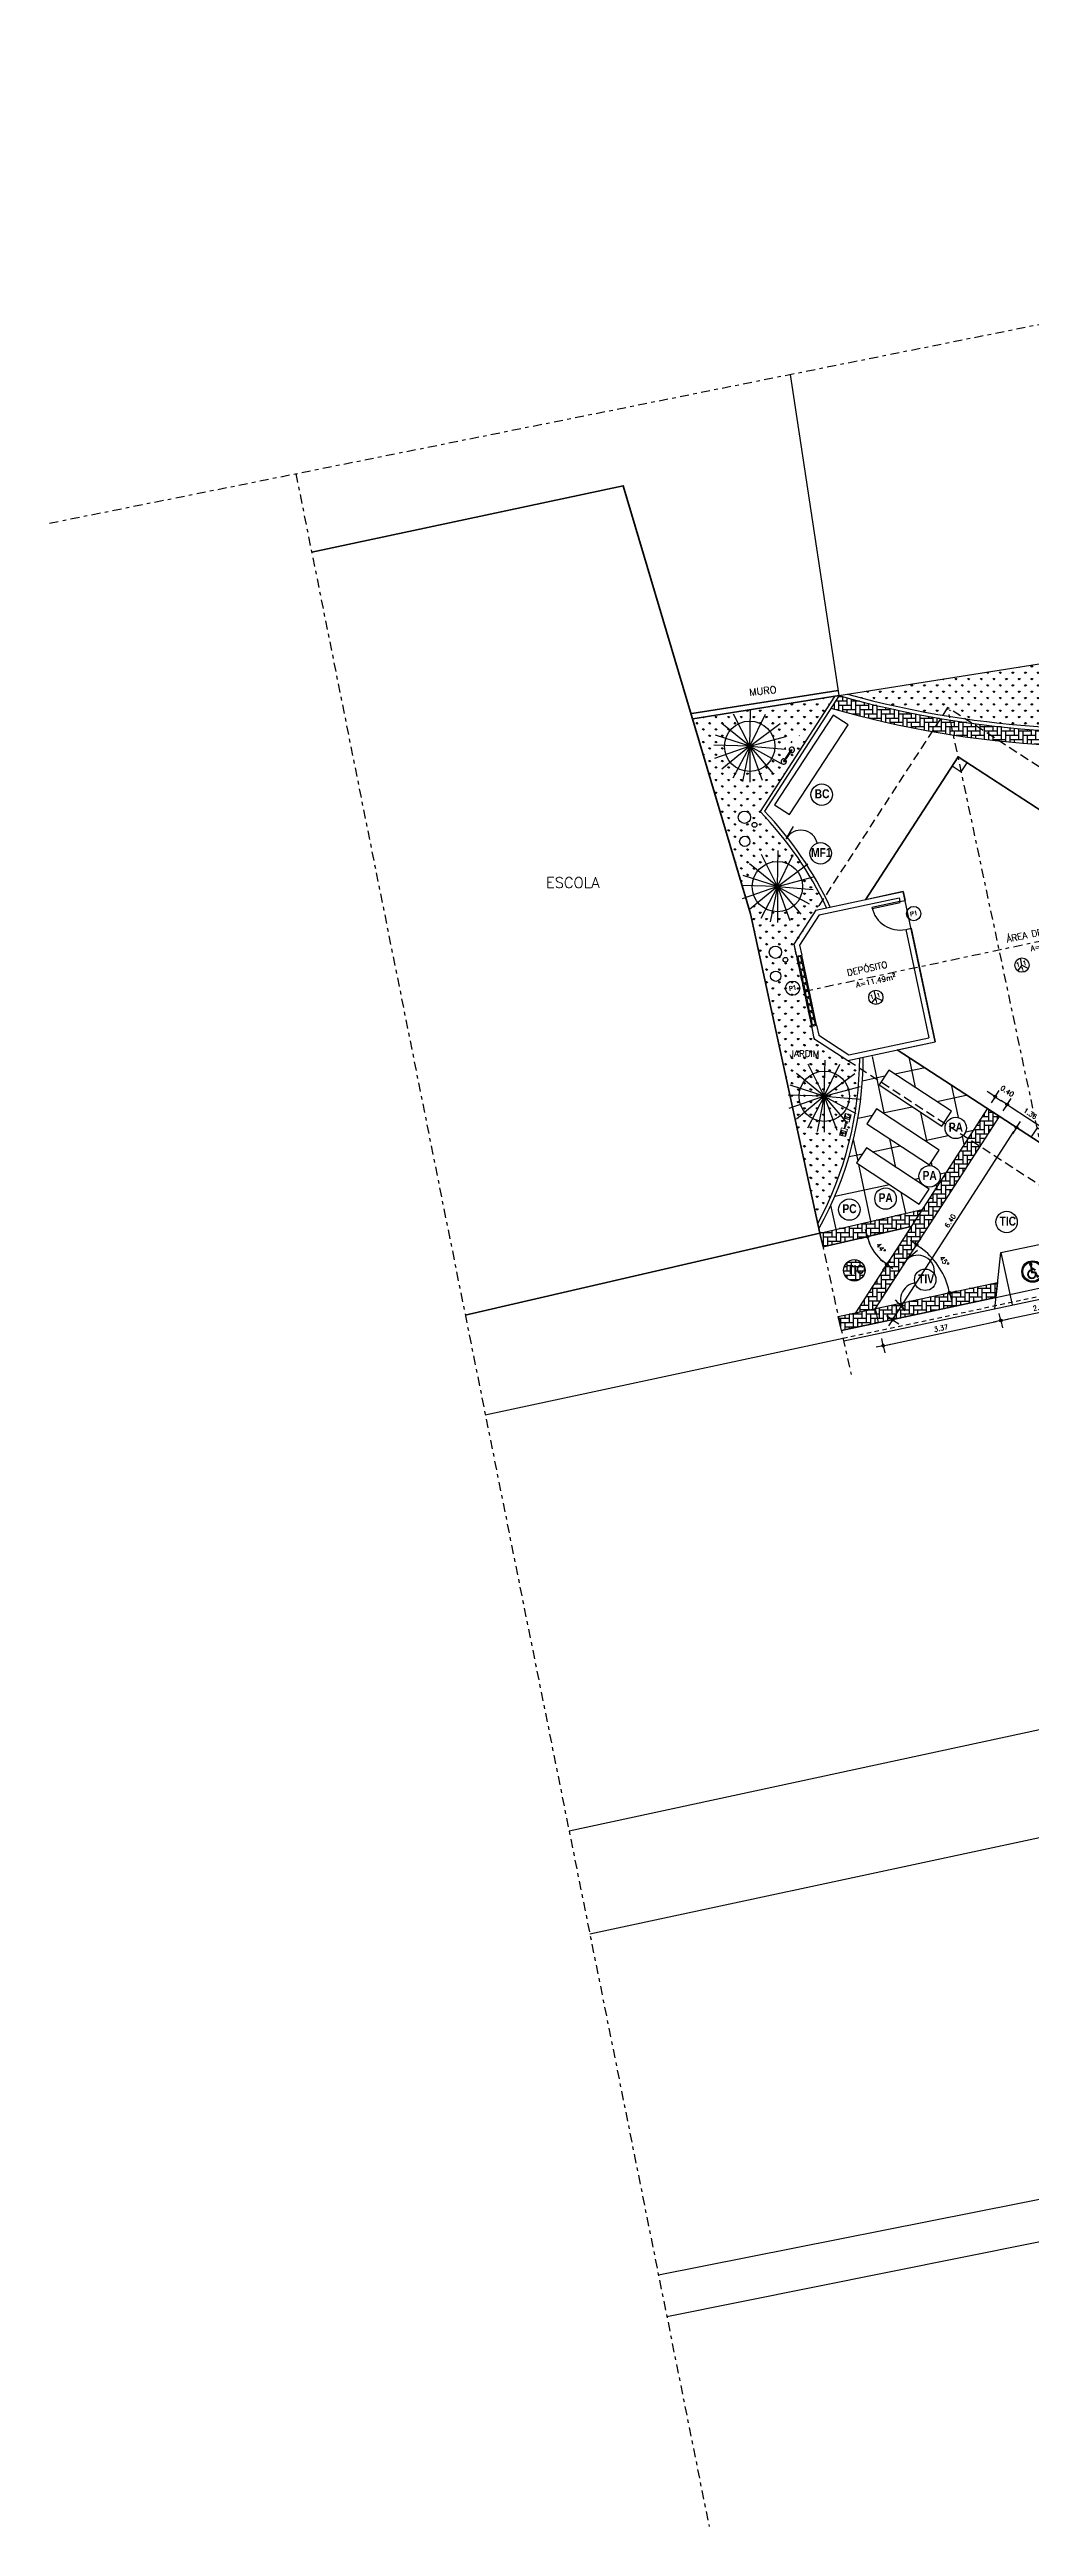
# Model space of a CAD drawing. Extents: x -599692 to 469028, y -9431878 to 9424999.
# Drawn here: x 2171.8 to 2199.3, y -516.7 to -447.3 of the extents above; entities that cross this region are included whole.
import ezdxf
from ezdxf.enums import TextEntityAlignment as Align

# ---------------------------------------------------------------- set-up
doc = ezdxf.new("R2010")
doc.units = 0
doc.header["$LTSCALE"] = 0.5
doc.header["$MEASUREMENT"] = 0
doc.header["$PDMODE"] = 34
for name, pattern in [('DASHDOT', [1, 0.5, -0.25, 0, -0.25]), ('DASHED', [0.75, 0.5, -0.25]), ('HIDDEN', [0.375, 0.25, -0.125])]:
    doc.linetypes.add(name, pattern=pattern)
doc.layers.get('0').update_dxf_attribs({"linetype": 'CONTINUOUS'})
doc.layers.get('DEFPOINTS').update_dxf_attribs({"linetype": 'CONTINUOUS'})
for name, color, linetype in [('1', 1, 'CONTINUOUS'), ('COTAS', 2, 'CONTINUOUS'), ('DEMOLIR', 253, 'HIDDEN'), ('EIXO', 253, 'DASHDOT'), ('HACH', 8, 'CONTINUOUS'), ('HACHURA', 253, 'CONTINUOUS'), ('LAY', 7, 'CONTINUOUS'), ('P01', 1, 'CONTINUOUS'), ('P1', 1, 'CONTINUOUS'), ('P15', 7, 'DASHDOT'), ('P2', 2, 'CONTINUOUS'), ('P3', 3, 'CONTINUOUS'), ('P6', 4, 'CONTINUOUS'), ('PROJEÇÃO', 1, 'DASHED'), ('PVISTA', 1, 'CONTINUOUS'), ('TEXT', 3, 'CONTINUOUS'), ('TEXTO', 3, 'CONTINUOUS'), ('VEGETAÇÃO', 2, 'CONTINUOUS')]:
    doc.layers.add(name, color=color, linetype=linetype)
doc.layers.add('ALVENARIA', color=4, linetype='CONTINUOUS', lineweight=40)
doc.layers.add('Det', color=3, linetype='CONTINUOUS', lineweight=9)
doc.styles.add('ARIAL', font='ARIALNB.TTF')
doc.styles.add('ROMANS', font='romans')
doc.dimstyles.new('BOLA50$0', dxfattribs={"dimscale": 0.5, "dimtxt": 0.25, "dimasz": 0.18, "dimexe": 0.18, "dimexo": 0.0625, "dimgap": 0.1, "dimtad": 1, "dimzin": 0, "dimdsep": 46, "dimtxsty": 'ROMANS', "dimblk1": 'BOLA', "dimblk2": 'BOLA', "dimsah": 1, "dimcen": 0.09, "dimse1": 1, "dimse2": 1, "dimclrt": 256, "dimadec": 0, "dimazin": 0, "dimtfac": 1, "dimtofl": 0, "dimtmove": 2, "dimatfit": 3, "dimldrblk": 'BOLA', "dimfxl": 1, "dimtolj": 1, "dimtzin": 0, "dimarcsym": 0})
doc.dimstyles.new('BOLA50$2', dxfattribs={"dimscale": 0.5, "dimtxt": 0.2, "dimasz": 0.18, "dimexe": 0.18, "dimexo": 0.0625, "dimgap": 0.2, "dimtad": 1, "dimzin": 4, "dimdsep": 46, "dimtxsty": 'ROMANS', "dimblk1": 'BOLA', "dimblk2": 'BOLA', "dimsah": 1, "dimcen": 0.09, "dimse1": 1, "dimse2": 1, "dimclrd": 256, "dimclrt": 3, "dimadec": 0, "dimazin": 0, "dimtfac": 1, "dimtofl": 0, "dimtmove": 2, "dimatfit": 3, "dimldrblk": 'BOLA', "dimfxl": 1, "dimtolj": 1, "dimtzin": 0, "dimarcsym": 0})
pattern_1 = [(90, (120.0618, -228.1136), (-0.176776695, 0.176776695), [0.046875, -0.30667839]), (45, (120.0618, -228.1136), (-0.176776695, 0.176776695), [0.046875, -0.203125]), (135, (120.0618, -228.1136), (-0.176776695, -0.176776695), [0.046875, -0.203125])]
pattern_2 = [(90, (120.0618, -228.11359), (-0.12, 0.12), [0.36, -0.12]), (180, (120.0618, -227.99359), (-0.12, 0.12), [0.36, -0.12])]
pattern_3 = [(12, (120.0618, -228.1136), (-0.2079117, 0.9781476), []), (102, (120.0618, -228.1136), (-0.9781476, -0.2079117), [])]

# ---------------------------------------------------------------- blocks, each defined once
blk = doc.blocks.new('JARDIM')
at = {"layer": 'VEGETAÇÃO', "linetype": 'Continuous', "ltscale": 3}
for q in [(2252.508, -429.082), (2252.839, -428.816), (2253.311, -428.71), (2253.727, -428.816), (2254.14, -429.079), (2252.283, -429.683), (2252.302, -430.055), (2252.332, -429.405), (2252.511, -430.356), (2252.82, -430.608), (2253.088, -430.704), (2254.302, -429.442), (2253.289, -430.724), (2253.637, -430.662), (2254.173, -430.2), (2254.293, -429.796), (2253.943, -430.484)]:
    blk.add_line((2253.289, -429.717), q, dxfattribs=at)
blk.add_circle((2253.289, -429.717), 0.705, dxfattribs=at)
blk = doc.blocks.new('A$C44756B37')
at = {"layer": 'PVISTA'}
for p, q in [((0.126, 0.484), (0.143, 0.324)), ((0.146, 0.304), (0.155, 0.219)), ((0.155, 0.483), (0.162, 0.42)), ((0.155, 0.219), (0.287, 0.219)), ((0.162, 0.42), (0.302, 0.338)), ((0.166, 0.385), (0.181, 0.248)), ((0.166, 0.385), (0.287, 0.314)), ((0.181, 0.248), (0.306, 0.248)), ((0.302, 0.338), (0.287, 0.314)), ((0.287, 0.219), (0.304, 0.177)), ((0.306, 0.248), (0.375, 0.079)), ((0.322, 0.133), (0.359, 0.042)), ((0.359, 0.042), (0.42, 0.067)), ((0.375, 0.079), (0.409, 0.093)), ((0.409, 0.093), (0.42, 0.067))]:
    blk.add_line(p, q, dxfattribs=at)
blk.add_lwpolyline([(0.146, 0.304, 2.388986), (0.304, 0.177, -0.830114)], format="xyb", dxfattribs=at)
for centre, radius, start, end in [((0.162, 0.163), 0.163, 96.68672, 349.39311), ((0.143, 0.53), 0.0491, 284.79355, 250.31075)]:
    blk.add_arc(centre, radius, start, end, dxfattribs=at)
blk = doc.blocks.new('A$C6E743D22')
at = {"layer": '1', "ltscale": 3}
h = blk.add_hatch(color=256, dxfattribs=at)
h.paths.add_polyline_path([(0, 0.408, 1), (0.816, 0.408, 1)])
h.paths.add_polyline_path([(0.776, 0.408, -1), (0.04, 0.408, -1)], flags=16)
h.paths.add_polyline_path([(0.624, 0.24), (0.635, 0.213), (0.574, 0.188), (0.537, 0.279, -0.360974), (0.377, 0.147, -0.943286), (0.359, 0.471), (0.341, 0.631, -6.596073), (0.37, 0.63), (0.377, 0.567), (0.517, 0.485), (0.502, 0.46), (0.381, 0.531), (0.396, 0.395), (0.522, 0.395), (0.59, 0.226)], flags=0)
h.paths.add_polyline_path([(0.519, 0.324, -2.386956), (0.361, 0.451), (0.37, 0.366), (0.502, 0.366)], flags=0)
h = blk.add_hatch(color=256, dxfattribs=at)
h.paths.add_polyline_path([(0.37, 0.63), (0.377, 0.567), (0.517, 0.485), (0.502, 0.46), (0.381, 0.531), (0.396, 0.395), (0.522, 0.395), (0.59, 0.226), (0.624, 0.24), (0.635, 0.213), (0.574, 0.188), (0.537, 0.279, -0.360974), (0.377, 0.147, -0.943286), (0.359, 0.471), (0.341, 0.631, -6.596073)])
h.paths.add_polyline_path([(0.519, 0.324), (0.502, 0.366), (0.37, 0.366), (0.361, 0.451, 2.386956)])
at = {"layer": 'TEXT'}
for radius in [0.408, 0.368]:
    blk.add_circle((0.408, 0.408), radius, dxfattribs=at)
at = {"layer": 'HACH', "ltscale": 3}
blk.add_blockref('A$C44756B37', (0.215, 0.147), dxfattribs=at)
blk = doc.blocks.new('A$C206D7CE9')
at = {"layer": 'HACH', "ltscale": 3, "xscale": 5.510876380422942, "yscale": 5.510876380422942, "zscale": 5.510876380422942}
blk.add_blockref('A$C6E743D22', (0, 0), dxfattribs=at)
blk = doc.blocks.new('A$C53B24436')
at = {"layer": 'PVISTA', "xscale": 0.2675669915776192, "yscale": 0.2675669915776192, "zscale": 0.2675669915776192, "rotation": 16.99718398011538}
blk.add_blockref('A$C206D7CE9', (-0.07, 0.03), dxfattribs=at)
blk = doc.blocks.new('VIVÊNCIA')
at = {"layer": 'EIXO'}
for p, q in [((2146.98, -457.66), (2146.98, -443.789)), ((2141.394, -450.724), (2153.915, -450.724))]:
    blk.add_line(p, q, dxfattribs=at)
at = {"layer": 'P1'}
for p, q in [((2146.98, -445.203), (2143.608, -448.574)), ((2152.501, -450.724), (2146.98, -445.203)), ((2141.394, -449.724), (2141.394, -451.724)), ((2141.544, -449.924), (2141.394, -449.924)), ((2141.544, -451.724), (2141.544, -449.724)), ((2141.544, -450.124), (2141.394, -450.124)), ((2141.544, -450.324), (2141.394, -450.324)), ((2141.544, -450.524), (2141.394, -450.524)), ((2141.544, -450.724), (2141.394, -450.724)), ((2146.98, -456.246), (2152.501, -450.724)), ((2141.544, -450.924), (2141.394, -450.924)), ((2141.544, -451.124), (2141.394, -451.124)), ((2141.544, -451.324), (2141.394, -451.324)), ((2143.326, -451.31), (2143.171, -451.436)), ((2143.326, -451.31), (2143.326, -451.11)), ((2143.326, -451.31), (2143.481, -451.436)), ((2147.515, -451.277), (2147.36, -451.403)), ((2147.515, -451.277), (2147.515, -451.077)), ((2147.515, -451.277), (2147.67, -451.403)), ((2141.544, -451.524), (2141.394, -451.524)), ((2143.608, -452.874), (2146.98, -456.246))]:
    blk.add_line(p, q, dxfattribs=at)
for centre in [(2144.852, -449.235), (2141.105, -450.574), (2143.326, -451.31), (2147.515, -451.277)]:
    blk.add_circle(centre, 0.2, dxfattribs=at)
blk.add_arc((2144.544, -448.824), 0.8, 180, 270, dxfattribs=at)
at = {"layer": 'P2'}
blk.add_lwpolyline([(2146.98, -456.246), (2143.608, -452.874), (2144.694, -452.874), (2144.694, -448.574), (2143.608, -448.574), (2146.98, -445.203), (2152.501, -450.724), (2146.98, -456.246)], dxfattribs=at)
for points in [[(2144.544, -448.824), (2143.744, -448.824), (2143.744, -448.854), (2144.544, -448.854)], [(2141.514, -449.894), (2141.514, -449.754), (2141.424, -449.754), (2141.424, -449.894)], [(2141.514, -450.094), (2141.514, -449.954), (2141.424, -449.954), (2141.424, -450.094)], [(2141.514, -450.294), (2141.514, -450.154), (2141.424, -450.154), (2141.424, -450.294)], [(2141.514, -450.494), (2141.514, -450.354), (2141.424, -450.354), (2141.424, -450.494)], [(2141.514, -450.694), (2141.514, -450.554), (2141.424, -450.554), (2141.424, -450.694)], [(2141.514, -450.894), (2141.514, -450.754), (2141.424, -450.754), (2141.424, -450.894)], [(2141.514, -451.094), (2141.514, -450.954), (2141.424, -450.954), (2141.424, -451.094)], [(2141.514, -451.294), (2141.514, -451.154), (2141.424, -451.154), (2141.424, -451.294)], [(2141.514, -451.494), (2141.514, -451.354), (2141.424, -451.354), (2141.424, -451.494)], [(2141.514, -451.694), (2141.514, -451.554), (2141.424, -451.554), (2141.424, -451.694)]]:
    blk.add_lwpolyline(points, close=True, dxfattribs=at)
at = {"layer": 'P6'}
for p, q in [((2142.194, -448.574), (2141.394, -449.375)), ((2142.194, -448.574), (2144.694, -448.574)), ((2144.694, -448.574), (2144.694, -448.824)), ((2141.394, -449.375), (2141.394, -449.724)), ((2142.256, -448.724), (2141.544, -449.437)), ((2142.256, -448.724), (2144.544, -448.724)), ((2144.544, -448.724), (2144.544, -448.824)), ((2144.544, -448.824), (2144.694, -448.824)), ((2141.394, -449.724), (2141.544, -449.724)), ((2141.544, -449.437), (2141.544, -449.724)), ((2144.544, -449.624), (2144.544, -452.724)), ((2144.544, -449.624), (2144.694, -449.624)), ((2144.694, -449.624), (2144.694, -452.874)), ((2141.394, -451.724), (2141.394, -452.074)), ((2141.394, -451.724), (2141.544, -451.724)), ((2141.394, -452.074), (2142.194, -452.874)), ((2141.544, -451.724), (2141.544, -452.012)), ((2141.544, -452.012), (2142.256, -452.724)), ((2142.194, -452.874), (2144.694, -452.874)), ((2142.256, -452.724), (2144.544, -452.724))]:
    blk.add_line(p, q, dxfattribs=at)
for points in [[(2146.98, -445.627), (2147.192, -445.415), (2146.98, -445.203), (2146.767, -445.415)], [(2149.634, -448.282), (2149.846, -448.07), (2149.634, -447.858), (2149.422, -448.07)], [(2152.289, -450.937), (2152.501, -450.724), (2152.289, -450.512), (2152.077, -450.724)], [(2149.634, -453.591), (2149.846, -453.379), (2149.634, -453.167), (2149.422, -453.379)], [(2146.98, -456.246), (2147.192, -456.034), (2146.98, -455.822), (2146.767, -456.034)]]:
    blk.add_lwpolyline(points, close=True, dxfattribs=at)
at = {"layer": 'PROJEÇÃO'}
for p, q in [((2146.98, -443.789), (2142.194, -448.574)), ((2153.915, -450.724), (2146.98, -443.789)), ((2146.98, -457.66), (2153.915, -450.724)), ((2142.194, -452.874), (2146.98, -457.66))]:
    blk.add_line(p, q, dxfattribs=at)
at = {"layer": 'TEXTO', "color": 3, "style": 'ROMANS'}
for p in [(2143.167, -451.331), (2143.265, -451.486), (2143.36, -451.327), (2147.356, -451.298), (2147.454, -451.453), (2147.549, -451.294)]:
    blk.add_text('1', height=0.12, dxfattribs=at).set_placement(p)
at = {"layer": 'TEXTO', "width": 3.05792, "attachment_point": 1, "style": 'ROMANS'}
for s, insert, char_height in [('{\\C3;DEPÓSITO}', (2142.681, -450.383), 0.18), ('{\\C3;A=11.49m²}', (2142.854, -450.779), 0.15), ('{\\C3;ÁREA DE VIVÊNCIA}', (2147.247, -450.391), 0.18), ('{\\C3;A=51.68m²}', (2147.846, -450.799), 0.15)]:
    blk.add_mtext(s, dxfattribs=dict(at, insert=insert, char_height=char_height))
at = {"layer": 'TEXTO', "color": 3, "style": 'ROMANS'}
for tag, p in [('P8', (2144.854, -449.234)), ('C1', (2141.106, -450.573))]:
    blk.add_attdef(tag, text='', height=0.12, dxfattribs=at).set_placement(p, align=Align.MIDDLE_CENTER)
blk = doc.blocks.new('POSTE_pl')
at = {"layer": 'LAY'}
for p, q in [((768.3, -562.56), (769.1, -562.56)), ((768.3, -562.56), (768.3, -562.61)), ((768.3, -562.61), (769.1, -562.61)), ((768.7, -562.56), (768.7, -562.61)), ((769.1, -562.56), (769.1, -562.61))]:
    blk.add_line(p, q, dxfattribs=at)
blk.add_circle((768.7, -562.58), 0.03, dxfattribs=at)
for centre, start, end in [((768.3, -562.58), 9.5941, 350.4059), ((769.1, -562.58), 189.5941, 170.4059)]:
    blk.add_arc(centre, 0.15, start, end, dxfattribs=at)
blk = doc.blocks.new('FG')
at = {"layer": 'Det', "color": 7}
for p, q in [((-0.9, 0.57), (-1.74, 0.46)), ((-1.74, 0.46), (-1.65, -0.21)), ((-1.74, 0.46), (-1.65, -0.21)), ((-1.21, 0.5), (-1.71, 0.44)), ((-1.37, 0.38), (-1.71, 0.44)), ((-1.71, 0.44), (-1.63, -0.18)), ((-1.34, 0.01), (-1.39, 0.36)), ((-1.37, 0.38), (-1.21, 0.5)), ((-1.35, 0.36), (-1.3, 0.01)), ((-1.21, 0.5), (-1.13, -0.12)), ((-1.18, 0.54), (-1.09, -0.14)), ((-0.9, 0.57), (-0.81, -0.1)), ((-0.52, 0.33), (-0.86, 0.28)), ((-0.51, 0.23), (-0.85, 0.19)), ((-0.39, 0.35), (-0.05, 0.39)), ((-0.38, 0.25), (-0.04, 0.29)), ((-0.08, 0.68), (0.76, 0.78)), ((-0.08, 0.68), (0, 0)), ((0, 0), (0.84, 0.1)), ((0.2, 0.71), (0.28, 0.04)), ((0.23, 0.69), (0.73, 0.75)), ((0.42, 0.61), (0.23, 0.69)), ((0.23, 0.69), (0.31, 0.07)), ((0.47, 0.19), (0.31, 0.07)), ((0.31, 0.07), (0.81, 0.13)), ((0.4, 0.59), (0.44, 0.24)), ((0.42, 0.61), (0.73, 0.75)), ((0.49, 0.24), (0.44, 0.59)), ((0.47, 0.19), (0.81, 0.13)), ((0.73, 0.75), (0.81, 0.13)), ((0.76, 0.78), (0.84, 0.1)), ((0.76, 0.78), (0.84, 0.1)), ((-0.81, -0.1), (-1.65, -0.21)), ((-1.32, -0.04), (-1.63, -0.18)), ((-1.13, -0.12), (-1.63, -0.18)), ((-1.32, -0.04), (-1.13, -0.12))]:
    blk.add_line(p, q, dxfattribs=at)
for points in [[(-1.29, -0.04), (-1.34, -0.04), (-1.35, 0.01), (-1.3, 0.01)], [(0.45, 0.19), (0.5, 0.19), (0.49, 0.24), (0.44, 0.23)]]:
    blk.add_lwpolyline(points, close=True, dxfattribs=at)
blk.add_circle((-0.45, 0.29), 0.0829, dxfattribs=at)
for centre, start, end in [((-1.37, 0.36), 7.5067, 187.5067), ((0.42, 0.59), 7.0793, 187.0793)]:
    blk.add_arc(centre, 0.022, start, end, dxfattribs=at)
blk = doc.blocks.new('BOLA')
for q in [(-1.53, 0), (0, 1.53), (0, -1.53), (1.53, 0)]:
    blk.add_line((0, 0), q)
blk.add_circle((0, 0), 0.284)
blk = doc.blocks.new('*D354')
at = {"layer": 'COTAS', "color": 253, "linetype": 'ByBlock', "lineweight": -2, "transparency": 16777216}
for p, q in [((2198.166, -476.593), (2198.053, -476.519)), ((2198.726, -476.96), (2198.839, -477.034))]:
    blk.add_line(p, q, dxfattribs=at)
at = {"layer": 'DEFPOINTS', "color": 0, "transparency": 16777216}
for p in [(2198.059, -477.003, 23.401), (2198.613, -476.886), (2198.395, -477.22, 23.401)]:
    blk.add_point(p, dxfattribs=at)
at = {"layer": 'COTAS', "color": 253, "lineweight": -2, "transparency": 16777216, "xscale": 0.135, "yscale": 0.135, "zscale": 0.135}
for p, rotation in [((2198.279, -476.667), 326.8118607017123), ((2198.613, -476.886), 146.8118607017123)]:
    blk.add_blockref('BOLA', p, dxfattribs=dict(at, rotation=rotation))
at = {"layer": 'COTAS', "transparency": 16777216, "insert": (2198.618, -476.513), "char_height": 0.135, "attachment_point": 5, "rotation": 326.81186, "style": 'ROMANS'}
blk.add_mtext('\\A1;0.40', dxfattribs=at)
blk = doc.blocks.new('*D355')
at = {"layer": 'COTAS', "color": 253, "linetype": 'ByBlock', "lineweight": -2, "transparency": 16777216}
blk.add_line((2198.726, -476.96), (2199.639, -477.557), dxfattribs=at)
at = {"layer": 'DEFPOINTS', "color": 0, "transparency": 16777216}
for p in [(2198.395, -477.22, 23.401), (2199.752, -477.631), (2199.541, -477.954, 22.689)]:
    blk.add_point(p, dxfattribs=at)
at = {"layer": 'COTAS', "color": 253, "lineweight": -2, "transparency": 16777216, "xscale": 0.135, "yscale": 0.135, "zscale": 0.135}
for p, rotation in [((2198.613, -476.886), 146.8118607017123), ((2199.752, -477.631), 326.8118607017123)]:
    blk.add_blockref('BOLA', p, dxfattribs=dict(at, rotation=rotation))
at = {"layer": 'COTAS', "transparency": 16777216, "insert": (2199.261, -477.139), "char_height": 0.135, "attachment_point": 5, "rotation": 326.81186, "style": 'ROMANS'}
blk.add_mtext('\\A1;1.36', dxfattribs=at)
blk = doc.blocks.new('*D362')
at = {"layer": 'COTAS', "color": 253, "linetype": 'ByBlock', "lineweight": -2, "transparency": 16777216}
blk.add_arc((2194.926, -482.601), 2.127, 15.6976, 53.55728, dxfattribs=at)
at = {"layer": 'DEFPOINTS', "color": 0, "transparency": 16777216}
for p in [(2198.395, -477.22, 23.401), (2196.82, -481.632), (2198.349, -481.87, 24.028), (2194.926, -482.601, 23.401), (2183.889, -484.959, 24.028)]:
    blk.add_point(p, dxfattribs=at)
at = {"layer": 'COTAS', "color": 253, "lineweight": -2, "transparency": 16777216, "xscale": 0.135, "yscale": 0.135, "zscale": 0.135}
for p, rotation in [((2196.079, -480.813), 145.3758410770525), ((2197.006, -482.157), 283.8790427327523)]:
    blk.add_blockref('BOLA', p, dxfattribs=dict(at, rotation=rotation))
at = {"layer": 'COTAS', "color": 3, "transparency": 16777216, "insert": (2196.856, -481.269), "char_height": 0.135, "attachment_point": 5, "rotation": 304.62744, "style": 'ROMANS'}
blk.add_mtext('\\A1;45°', dxfattribs=at)
blk = doc.blocks.new('*D363')
at = {"layer": 'COTAS', "color": 253, "linetype": 'ByBlock', "lineweight": -2, "transparency": 16777216}
blk.add_arc((2195.931, -480.304), 1.255, 199.18978, 231.02627, dxfattribs=at)
at = {"layer": 'DEFPOINTS', "color": 0, "transparency": 16777216}
for p in [(2195.931, -480.304, 24.028), (2195.931, -480.304, 24.028), (2194.821, -480.888), (2183.53, -483.172, 24.028), (2194.374, -482.719, 24.028)]:
    blk.add_point(p, dxfattribs=at)
at = {"layer": 'COTAS', "color": 253, "lineweight": -2, "transparency": 16777216, "xscale": 0.135, "yscale": 0.135, "zscale": 0.135}
for p, rotation in [((2194.709, -480.587), 106.1057131552496), ((2195.251, -481.359), 324.1103373690398)]:
    blk.add_blockref('BOLA', p, dxfattribs=dict(at, rotation=rotation))
at = {"layer": 'COTAS', "color": 3, "transparency": 16777216, "insert": (2195.083, -480.901), "char_height": 0.135, "attachment_point": 5, "rotation": 305.10803, "style": 'ROMANS'}
blk.add_mtext('\\A1;44°', dxfattribs=at)
blk = doc.blocks.new('*D364')
at = {"layer": 'COTAS', "color": 253, "linetype": 'ByBlock', "lineweight": -2, "transparency": 16777216}
blk.add_line((2195.482, -482.799), (2198.804, -477.644), dxfattribs=at)
at = {"layer": 'DEFPOINTS', "color": 0, "transparency": 16777216}
for p in [(2198.395, -477.22, 23.401), (2198.877, -477.531), (2194.926, -482.601, 23.401)]:
    blk.add_point(p, dxfattribs=at)
at = {"layer": 'COTAS', "color": 253, "lineweight": -2, "transparency": 16777216, "xscale": 0.135, "yscale": 0.135, "zscale": 0.135}
for p, rotation in [((2198.877, -477.531), 57.19440007189176), ((2195.409, -482.912), 237.1944000718918)]:
    blk.add_blockref('BOLA', p, dxfattribs=dict(at, rotation=rotation))
at = {"layer": 'COTAS', "transparency": 16777216, "insert": (2197.023, -480.144), "char_height": 0.135, "attachment_point": 5, "rotation": 57.1944, "style": 'ROMANS'}
blk.add_mtext('\\A1;6.40', dxfattribs=at)
blk = doc.blocks.new('*D379')
at = {"layer": 'COTAS', "color": 253, "linetype": 'ByBlock', "lineweight": -2, "transparency": 16777216}
blk.add_line((2198.572, -482.907), (2200.557, -482.483), dxfattribs=at)
at = {"layer": 'DEFPOINTS', "color": 0, "transparency": 16777216}
for p in [(2200.551, -481.808, 24.028), (2198.302, -482.289, 24.028), (2200.689, -482.455)]:
    blk.add_point(p, dxfattribs=at)
at = {"layer": 'COTAS', "color": 253, "lineweight": -2, "transparency": 16777216, "xscale": 0.135, "yscale": 0.135, "zscale": 0.135}
for p, rotation in [((2198.44, -482.935), 192.0604837379147), ((2200.689, -482.455), 12.06048373791468)]:
    blk.add_blockref('BOLA', p, dxfattribs=dict(at, rotation=rotation))
at = {"layer": 'COTAS', "transparency": 16777216, "insert": (2199.535, -482.556), "char_height": 0.135, "attachment_point": 5, "rotation": 12.06048, "style": 'ROMANS'}
blk.add_mtext('\\A1;2.30', dxfattribs=at)
blk = doc.blocks.new('*D383')
at = {"layer": 'COTAS', "color": 253, "linetype": 'ByBlock', "lineweight": -2, "transparency": 16777216}
blk.add_line((2195.28, -483.611), (2198.308, -482.964), dxfattribs=at)
at = {"layer": 'DEFPOINTS', "color": 0, "transparency": 16777216}
for p in [(2198.302, -482.289, 24.028), (2195.01, -482.992, 24.028), (2198.44, -482.935)]:
    blk.add_point(p, dxfattribs=at)
at = {"layer": 'COTAS', "color": 253, "lineweight": -2, "transparency": 16777216, "xscale": 0.135, "yscale": 0.135, "zscale": 0.135}
for p, rotation in [((2198.44, -482.935), 12.06048373791518), ((2195.148, -483.639), 192.0604837379151)]:
    blk.add_blockref('BOLA', p, dxfattribs=dict(at, rotation=rotation))
at = {"layer": 'COTAS', "transparency": 16777216, "insert": (2196.764, -483.148), "char_height": 0.135, "attachment_point": 5, "rotation": 12.06048, "style": 'ROMANS'}
blk.add_mtext('\\A1;3.37', dxfattribs=at)

msp = doc.modelspace()

# ---------------------------------------------------------------- hatches: boundary and pattern name
at = {"layer": 'HACHURA'}
h = msp.add_hatch(dxfattribs=at)
h.set_pattern_fill('NET', color=256, scale=8, angle=12, style=0)
h.set_pattern_definition(pattern_3)
h.paths.add_polyline_path([(2195.558, -475.392), (2194.59, -475.601), (2194.59, -475.958), (2195.076, -476.271), (2195.307, -475.92), (2197.061, -477.074), (2196.841, -477.409), (2196.894, -477.443, -0.845196), (2197.478, -477.541, -0.205316), (2197.385, -477.759), (2197.517, -477.844), (2198.059, -477.003)])
h = msp.add_hatch(dxfattribs=at)
h.set_pattern_fill('NET', color=256, scale=8, angle=12, style=0)
h.set_pattern_definition(pattern_3)
h.paths.add_polyline_path([(2193.349, -480.366), (2193.375, -480.485), (2196.242, -479.822), (2197.517, -477.844), (2197.385, -477.759, -0.659316), (2196.878, -477.541, -0.083896), (2196.894, -477.443), (2196.841, -477.409), (2196.786, -477.492), (2195.032, -476.338), (2195.076, -476.271), (2194.582, -475.953, -0.116701)])
h.paths.add_polyline_path([(2196.431, -479.258), (2196.156, -479.675), (2194.402, -478.521), (2194.677, -478.103)], flags=16)
h.paths.add_polyline_path([(2194.688, -477.425), (2194.963, -477.007), (2196.717, -478.161), (2196.443, -478.579)], flags=16)
h.paths.add_polyline_path([(2195.513, -479.519, -1), (2194.913, -479.519, -1)], flags=16)
h.paths.add_polyline_path([(2196.745, -478.896, -1), (2196.145, -478.896, -1)], flags=16)
h.paths.add_polyline_path([(2196.187, -479.059), (2196.709, -479.059), (2196.709, -478.684), (2196.187, -478.684)], flags=24)
h.paths.add_polyline_path([(2194.954, -479.681), (2195.477, -479.681), (2195.477, -479.306), (2194.954, -479.306)], flags=24)
h = msp.add_hatch(dxfattribs=at)
h.set_pattern_fill('AR-HBONE', color=256, scale=0.03, angle=45, style=0)
h.set_pattern_definition(pattern_2)
h.paths.add_polyline_path([(2194.039, -481.529, -1), (2194.639, -481.529, -1)], flags=16)
h.paths.add_polyline_path([(2194.078, -481.698), (2194.669, -481.698), (2194.669, -481.31), (2194.078, -481.31)], flags=24)
at = {"layer": 'P01'}
h = msp.add_hatch(dxfattribs=at)
h.set_pattern_fill('AR-HBONE', color=256, scale=0.03, angle=45, style=0)
h.set_pattern_definition(pattern_2)
h.paths.add_polyline_path([(2205.256, -466.576), (2205.545, -466.128, -0.108462), (2193.913, -465.439), (2193.686, -465.79, 0.106324)])
h = msp.add_hatch(dxfattribs=at)
h.set_pattern_fill('AR-HBONE', color=256, scale=0.03, angle=45, style=0)
h.set_pattern_definition(pattern_2)
h.paths.add_polyline_path([(2194.374, -482.719), (2194.926, -482.601), (2198.395, -477.22), (2198.059, -477.003)])
h = msp.add_hatch(dxfattribs=at)
h.set_pattern_fill('AR-HBONE', color=256, scale=0.03, angle=45, style=0)
h.paths.add_polyline_path([(2195.931, -480.304), (2196.242, -479.822), (2193.375, -480.485), (2193.465, -480.875)])
h = msp.add_hatch(dxfattribs=at)
h.set_pattern_fill('AR-HBONE', color=256, scale=0.03, angle=45, style=0)
h.paths.add_polyline_path([(2198.302, -482.289), (2198.349, -481.87), (2193.891, -482.822), (2193.977, -483.213)])
at = {"layer": 'VEGETAÇÃO'}
h = msp.add_hatch(dxfattribs=at)
h.set_pattern_fill('GRASS', color=256, scale=0.25, style=0)
h.set_pattern_definition(pattern_1)
h.paths.add_polyline_path([(2201.306, -466.046), (2201.306, -466.361, 0.039177), (2205.529, -466.029), (2205.452, -465.54, -0.366075), (2204.864, -464.845, -0.279417), (2205.243, -464.22), (2205.154, -463.658), (2194.147, -465.4, 0.025205), (2196.811, -465.987), (2196.932, -465.799), (2197.358, -466.073, 0.036602), (2201.306, -466.361)])
h = msp.add_hatch(dxfattribs=at)
h.set_pattern_fill('GRASS', color=256, scale=0.25, style=0)
h.set_pattern_definition(pattern_1)
h.paths.add_polyline_path([(2193.781, -465.458), (2189.813, -466.086), (2191.199, -470.752), (2191.484, -470.761, -0.707751), (2192.752, -470.362), (2192.928, -470.23, 0.050207), (2191.701, -468.685)])
h.paths.add_polyline_path([(2192.692, -466.653), (2192.625, -466.75, -0.301511), (2192.615, -466.763), (2192.548, -466.86, -1.278017), (2192.424, -466.936), (2192.115, -466.912, -0.961477), (2190.707, -466.856, -1), (2192.117, -466.856, -0.01964), (2192.115, -466.912), (2192.424, -466.936, -0.655499), (2192.528, -466.845), (2192.595, -466.749, -0.301511), (2192.604, -466.735), (2192.672, -466.639, -11.91608)], flags=16)
h.paths.add_polyline_path([(2191.437, -468.844, -1), (2191.092, -468.844, -1)], flags=16)
h.paths.add_polyline_path([(2191.612, -469.055, -1), (2191.48, -469.055, -1)], flags=16)
h.paths.add_polyline_path([(2191.417, -469.517, -1), (2191.128, -469.517, -1)], flags=16)
h = msp.add_hatch(dxfattribs=at)
h.set_pattern_fill('GRASS', color=256, scale=0.25, style=0)
h.set_pattern_definition(pattern_1)
h.paths.add_polyline_path([(2191.644, -471.233), (2191.401, -471.432), (2191.436, -471.55), (2191.961, -473.97), (2192.939, -473.758), (2192.653, -472.439), (2193.465, -471.179, 0.01864), (2193.115, -470.534), (2192.869, -470.601, -0.066446), (2192.894, -470.785, -0.704095)])
h.paths.add_polyline_path([(2192.303, -472.622, -1), (2191.959, -472.622, -1)], flags=16)
h.paths.add_polyline_path([(2192.479, -472.832, -1), (2192.346, -472.832, -1)], flags=16)
h.paths.add_polyline_path([(2192.284, -473.294, -1), (2191.995, -473.294, -1)], flags=16)
h = msp.add_hatch(dxfattribs=at)
h.set_pattern_fill('GRASS', color=256, scale=0.25, style=0)
h.set_pattern_definition(pattern_1)
h.paths.add_polyline_path([(2194.484, -475.89), (2193.224, -475.078), (2192.939, -473.758), (2191.961, -473.97), (2193.316, -480.216, 0.115257)])

# ---------------------------------------------------------------- linework, layer by layer
at = {"linetype": 'Continuous', "elevation": 23.401}
msp.add_lwpolyline([(2192.545, -456.442), (2193.909, -465.438), (2216.4, -461.879), (2214.885, -451.922)], dxfattribs=at)
at = {"layer": 'ALVENARIA'}
for p, q in [((2189.795, -465.937, 23.401), (2193.89, -465.289, 23.401)), ((2189.818, -466.085, 23.401), (2193.914, -465.437, 23.401))]:
    msp.add_line(p, q, dxfattribs=at)
at = {"layer": 'ALVENARIA', "elevation": 22.939}
for points in [[(2193.375, -480.485), (2191.436, -471.55), (2187.875, -459.562), (2179.154, -461.42)], [(2183.451, -482.78), (2193.375, -480.485)]]:
    msp.add_lwpolyline(points, dxfattribs=at)
at = {"layer": 'DEMOLIR'}
msp.add_line((2194.025, -483.43, 24.028), (2206.621, -480.731, 24.028), dxfattribs=at)
at = {"layer": 'P01'}
for points, elevation in [([(2193.465, -480.875), (2193.375, -480.485), (2196.242, -479.822), (2195.931, -480.304), (2193.465, -480.875)], 22.939), ([(2193.977, -483.213), (2193.891, -482.822), (2198.349, -481.87), (2198.302, -482.289), (2193.977, -483.213)], 24.028)]:
    msp.add_lwpolyline(points, dxfattribs=dict(at, elevation=elevation))
at = {"layer": 'P1'}
for p, q in [((2192.432, -469.451), (2192.634, -469.101)), ((2198.059, -477.003, 23.401), (2194.374, -482.719, 23.401)), ((2198.395, -477.22, 23.401), (2194.926, -482.601, 23.401)), ((2193.375, -480.485, 22.939), (2196.242, -479.822, 22.939)), ((2193.465, -480.875, 22.939), (2195.931, -480.304, 22.939)), ((2195.8, -481.23), (2196.106, -480.967)), ((2193.891, -482.822, 24.028), (2198.349, -481.87, 24.028)), ((2194.926, -482.601, 23.401), (2195.01, -482.992, 24.028)), ((2195.758, -482.661), (2195.494, -482.354))]:
    msp.add_line(p, q, dxfattribs=at)
for centre in [(2193.426, -468.21), (2193.396, -469.852), (2197.178, -477.541), (2195.213, -479.519), (2196.445, -478.896), (2194.201, -479.828), (2198.6, -480.176), (2194.339, -481.529), (2196.322, -481.794)]:
    msp.add_circle(centre, 0.3, dxfattribs=at)
for centre, radius, start, end in [((2201.298, -439.286, 23.401), 27.575, 253.97507, 305.50324), ((2192.845, -469.673), 0.469, 11.50595, 151.6634), ((2196.116, -481.577), 0.469, 352.17094, 132.32839), ((2196.104, -482.345), 0.469, 98.42694, 222.32839)]:
    msp.add_arc(centre, radius, start, end, dxfattribs=at)
at = {"layer": 'P15'}
for p, q in [((2178.711, -459.222, -9.313), (2190.275, -516.7)), ((2193.375, -480.485, 22.939), (2194.25, -484.448, 1.756))]:
    msp.add_line(p, q, dxfattribs=at)
msp.add_lwpolyline([(2171.818, -460.607), (2200.252, -454.893), (2237.426, -447.347)], dxfattribs=at)
at = {"layer": 'P2'}
for points in [[(2194.165, -466.258), (2193.747, -465.985), (2192.106, -468.497), (2192.525, -468.77)], [(2194.402, -478.521), (2196.156, -479.675), (2196.431, -479.258), (2194.677, -478.103)]]:
    msp.add_lwpolyline(points, close=True, dxfattribs=at)
at = {"layer": 'P2', "elevation": 22.689}
for points in [[(2195.032, -476.338), (2196.786, -477.492), (2197.061, -477.074), (2195.307, -475.92)], [(2194.688, -477.425), (2196.443, -478.579), (2196.717, -478.161), (2194.963, -477.007)]]:
    msp.add_lwpolyline(points, close=True, dxfattribs=at)
at = {"layer": 'P3'}
for p, q in [((2193.781, -465.458, 23.401), (2191.701, -468.685, 23.401)), ((2193.914, -465.437, 23.401), (2191.828, -468.673, 23.401)), ((2194.042, -483.506, 24.028), (2222.311, -477.466, 24.028)), ((2198.267, -482.603, 24.028), (2198.442, -481.032, 23.848)), ((2198.442, -481.032, 23.848), (2199.909, -480.718, 23.848)), ((2198.442, -481.032, 23.848), (2198.756, -482.499, 24.028)), ((2198.302, -482.289, 24.028), (2200.551, -481.808, 24.028)), ((2193.977, -483.213, 24.028), (2198.302, -482.289, 24.028)), ((2184.013, -485.575, 24.028), (2194.025, -483.43, 24.028))]:
    msp.add_line(p, q, dxfattribs=at)
for points, elevation in [([(2186.356, -497.221), (2208.834, -492.381), (2221.852, -489.546)], 22.154), ([(2221.852, -489.546), (2223.043, -489.94), (2223.408, -490.591), (2223.3, -491.546), (2222.708, -492.306), (2221.694, -492.696), (2209.236, -495.337), (2186.938, -500.115)], 22.154), ([(2248.741, -497.571), (2211.597, -505.144), (2188.86, -509.666)], 21.651), ([(2189.092, -510.822), (2211.747, -506.269), (2248.92, -498.723)], 23.408)]:
    msp.add_lwpolyline(points, dxfattribs=dict(at, elevation=elevation))
for centre, radius, start, end in [((2201.298, -439.286, 23.401), 27.175, 254.22139, 303.75923), ((2201.298, -439.286, 23.401), 27.075, 254.68408, 303.29654), ((2184.64, -475.553, 22.939), 9.85, 25.05351, 44.20687), ((2184.64, -475.553, 22.939), 9.95, 24.92004, 43.7483), ((2184.64, -475.553, 22.939), 9.85, 331.74271, 359.8372), ((2184.64, -475.553, 22.939), 9.95, 331.07297, 359.96128)]:
    msp.add_arc(centre, radius, start, end, dxfattribs=at)
at = {"layer": 'PROJEÇÃO'}
msp.add_line((2192.653, -472.439, 22.689), (2193.224, -475.078, 22.689), dxfattribs=at)
at = {"layer": 'VEGETAÇÃO', "linetype": 'Continuous', "ltscale": 3}
for centre, radius in [((2191.264, -468.844), 0.172), ((2191.273, -469.517), 0.144), ((2191.546, -469.055), 0.0664), ((2192.131, -472.622), 0.172), ((2192.412, -472.832), 0.0664), ((2192.139, -473.294), 0.144)]:
    msp.add_circle(centre, radius, dxfattribs=at)

# ---------------------------------------------------------------- block references
at = {"layer": 'LAY', "xscale": 0.5, "yscale": 0.5, "zscale": 0.5, "rotation": 55.14743718055707}
msp.add_blockref('POSTE_pl', (1742, -621.778), dxfattribs=at)
at = {"layer": 'P1', "rotation": 12}
msp.add_blockref('VIVÊNCIA', (4.619, -478.061, 22.689), dxfattribs=at).add_auto_attribs({'P8': 'P1', 'C1': 'P1'})
at = {"layer": 'P1'}
for name, p, xscale, yscale, zscale, rotation in [('FG', (2193.983, -477.537), 0.25, 0.25, 0.25, 248.4367972628069), ('A$C53B24436', (2199.076, -481.905), 0.5000000003108792, 0.5000000003108792, 0.5000000003108792, 346.6455745224454)]:
    msp.add_blockref(name, p, dxfattribs=dict(at, xscale=xscale, yscale=yscale, zscale=zscale, rotation=rotation))
at = {"layer": 'VEGETAÇÃO'}
for p in [(-61.878, -37.139), (-61.101, -41.068), (-59.791, -46.938)]:
    msp.add_blockref('JARDIM', p, dxfattribs=at)

# ---------------------------------------------------------------- texts
at = {"layer": 'TEXTO', "style": 'ARIAL'}
for s, p in [('BC', (2193.23, -468.31, 263.894)), ('MF1', (2193.128, -469.957, 263.894)), ('PA', (2196.981, -477.642, 263.894)), ('PA', (2196.249, -478.996, 263.894)), ('PC', (2194.005, -479.928, 263.894)), ('PA', (2195.017, -479.619, 263.894)), ('TIC', (2198.404, -480.276, 263.894)), ('TIC', (2194.143, -481.629, 263.894)), ('TIV', (2196.126, -481.894, 263.894))]:
    msp.add_text(s, height=0.25, dxfattribs=at).set_placement(p)
at = {"layer": 'TEXTO', "insert": (2191.389, -465.249), "char_height": 0.2, "width": 4.1363, "attachment_point": 1, "rotation": 6.5254, "style": 'ROMANS'}
msp.add_mtext('{\\C3;MURO}', dxfattribs=at)
at = {"layer": 'TEXTO', "width": 3.05792, "attachment_point": 1, "style": 'ROMANS'}
for s, insert, char_height in [('{\\C3;ESCOLA}', (2185.711, -470.521), 0.3), ('{\\C3;JARDIM}', (2192.528, -475.371), 0.18)]:
    msp.add_mtext(s, dxfattribs=dict(at, insert=insert, char_height=char_height))

# ---------------------------------------------------------------- dimensions: what is measured, and where the dimension line sits
at = {"layer": 'COTAS'}
for base, p1, p2, picture, middle in [((2198.613, -476.886), (2198.059, -477.003, 23.401), (2198.395, -477.22, 23.401), '*D354', (2198.618, -476.513)), ((2199.752, -477.631), (2198.395, -477.22, 23.401), (2199.541, -477.954, 22.689), '*D355', (2199.261, -477.139))]:
    dim = msp.add_linear_dim(base=base, p1=p1, p2=p2, angle=146.81186, dimstyle='BOLA50$0', override={"dimscale": 0.75, "dimtxt": 0.18, "dimclrd": 253, "dimfxl": 4, "dimfxlon": 1, "dimarcsym": 1}, dxfattribs=at)
    dim.commit()
    dim.dimension.update_dxf_attribs({"geometry": picture, "text_midpoint": middle})
for base, line1, line2, picture, middle in [((2196.82, -481.632), ((2183.889, -484.959, 24.028), (2198.349, -481.87, 24.028)), ((2198.395, -477.22, 23.401), (2194.926, -482.601, 23.401)), '*D362', (2196.856, -481.269)), ((2194.821, -480.888), ((2195.931, -480.304, 24.028), (2194.374, -482.719, 24.028)), ((2183.53, -483.172, 24.028), (2195.931, -480.304, 24.028)), '*D363', (2195.083, -480.901))]:
    dim = msp.add_angular_dim_2l(base=base, line1=line1, line2=line2, dimstyle='BOLA50$2', override={"dimscale": 0.75, "dimtxt": 0.18, "dimclrd": 253, "dimfxl": 4, "dimfxlon": 1, "dimarcsym": 1}, dxfattribs=at)
    dim.commit()
    dim.dimension.update_dxf_attribs({"geometry": picture, "text_midpoint": middle})
for p1, p2, distance, picture, middle in [((2194.926, -482.601, 23.401), (2198.395, -477.22, 23.401), -0.574, '*D364', (2197.023, -480.144)), ((2198.302, -482.289, 24.028), (2200.551, -481.808, 24.028), -0.661, '*D379', (2199.535, -482.556)), ((2195.01, -482.992, 24.028), (2198.302, -482.289, 24.028), -0.661, '*D383', (2196.764, -483.148))]:
    dim = msp.add_aligned_dim(p1=p1, p2=p2, distance=distance, dimstyle='BOLA50$0', override={"dimscale": 0.75, "dimtxt": 0.18, "dimclrd": 253, "dimfxl": 4, "dimfxlon": 1, "dimarcsym": 1}, dxfattribs=at)
    dim.commit()
    dim.dimension.update_dxf_attribs({"geometry": picture, "text_midpoint": middle})

doc.saveas('drawing.dxf')
